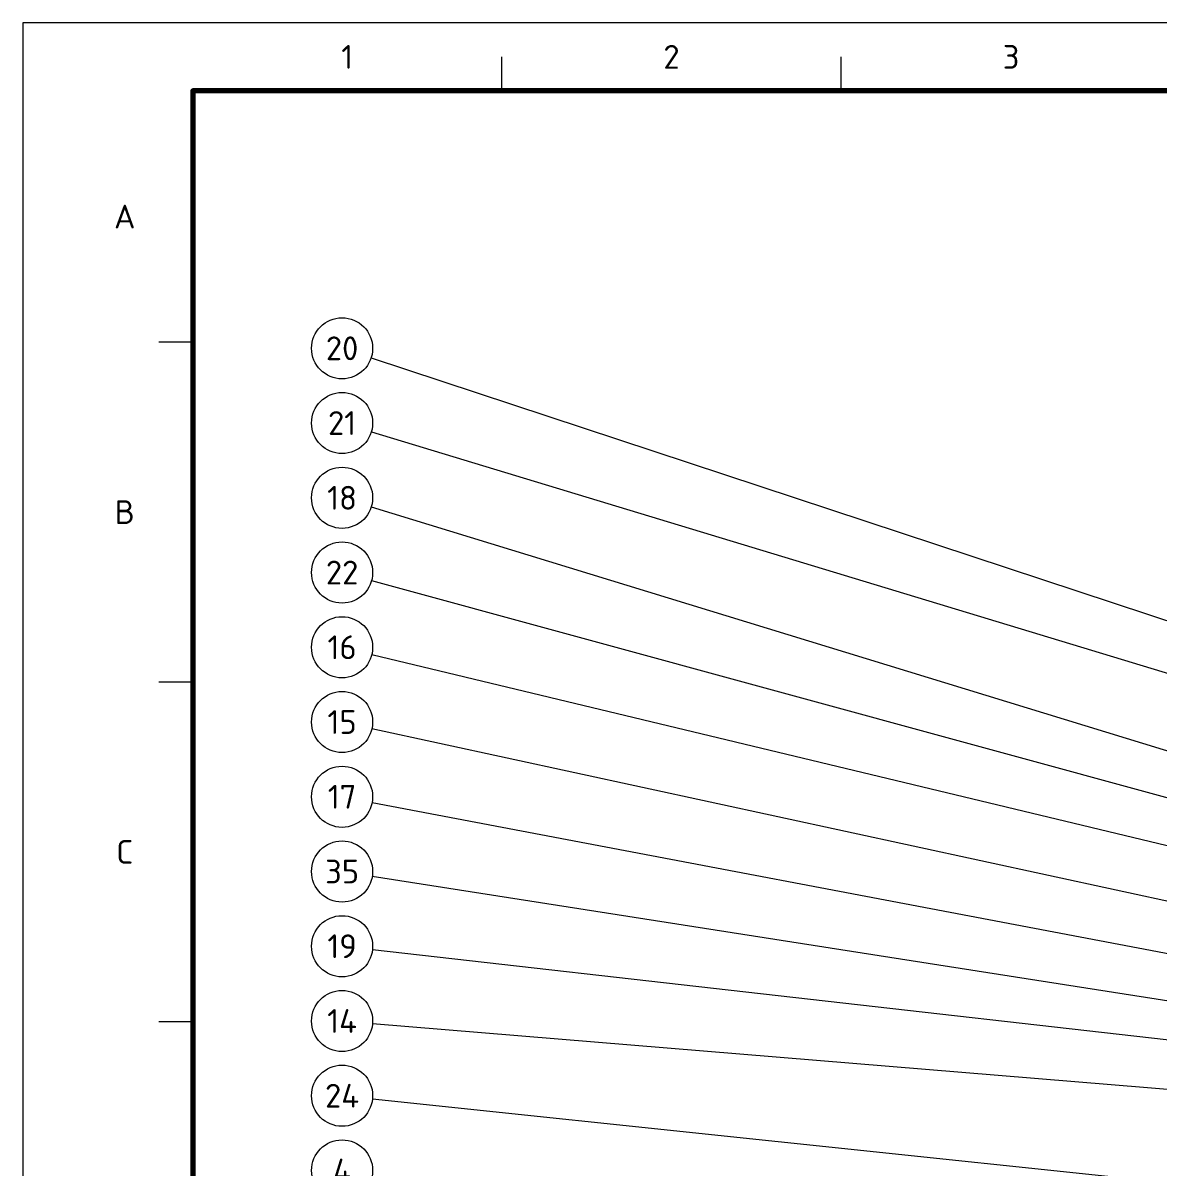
# Model space of a CAD drawing. Header units: millimetres. Extents: x 0 to 841, y 0 to 594.
# Drawn here: x 0 to 167.1, y 425.6 to 594 of the extents above; entities that cross this region are included whole.
import ezdxf
from ezdxf.enums import TextEntityAlignment as Align

# ---------------------------------------------------------------- set-up
doc = ezdxf.new("R2010")
doc.units = ezdxf.units.MM
for name, color, linetype, lineweight in [('06-TEXTO', 7, 'CONTINUOUS', 25), ('07-RECUADRO', 7, 'CONTINUOUS', 70), ('08-FINA', 5, 'CONTINUOUS', 18)]:
    doc.layers.add(name, color=color, linetype=linetype, lineweight=lineweight)
doc.styles.add('ISO3098', font='isocpeur.ttf')

msp = doc.modelspace()

# ---------------------------------------------------------------- linework, layer by layer
at = {"layer": '07-RECUADRO'}
msp.add_lwpolyline([(25, 10), (831, 10), (831, 584), (25, 584)], close=True, dxfattribs=at)
at = {"layer": '08-FINA'}
for p, q in [((70.5, 584), (70.5, 589)), ((120.5, 584), (120.5, 589)), ((25, 547), (20, 547)), ((51.27, 544.7), (297.96, 463.3)), ((51.31, 533.81), (282.3, 463.84)), ((51.3, 522.79), (288.6, 450.03)), ((51.34, 511.93), (292.11, 446.27)), ((51.38, 501.06), (286.76, 444.48)), ((25, 497), (20, 497)), ((51.4, 490.16), (282.01, 440.18)), ((51.42, 479.27), (273.61, 437.08)), ((51.45, 468.42), (281.91, 432.37)), ((51.47, 457.61), (287.39, 430.91)), ((25, 447), (20, 447)), ((51.48, 446.74), (284.31, 427.5)), ((51.48, 435.64), (189.71, 421.13))]:
    msp.add_line(p, q, dxfattribs=at)
msp.add_lwpolyline([(0, 0), (841, 0), (841, 594), (0, 594)], close=True, dxfattribs=at)
for centre in [(47, 546.11), (47, 535.11), (47, 524.11), (47, 513.11), (47, 502.11), (47, 491.11), (47, 480.11), (47, 469.11), (47, 458.11), (47, 447.11), (47, 436.11), (47, 425.11)]:
    msp.add_circle(centre, 4.5, dxfattribs=at)

# ---------------------------------------------------------------- texts
at = {"layer": '06-TEXTO', "style": 'ISO3098'}
for s, p in [('1', (47.75, 589)), ('2', (95.5, 589)), ('3', (145.5, 589)), ('A', (15, 565.5)), ('20', (47, 546.11)), ('21', (47, 535.11)), ('18', (47, 524.11)), ('B', (15, 522)), ('22', (47, 513.11)), ('16', (47, 502.11)), ('15', (47, 491.11)), ('17', (47, 480.11)), ('C', (15, 472)), ('35', (47, 469.11)), ('19', (47, 458.11)), ('14', (47, 447.11)), ('24', (47, 436.11)), ('4', (47, 425.11))]:
    msp.add_text(s, height=3.5, dxfattribs=at).set_placement(p, align=Align.MIDDLE_CENTER)

doc.saveas('drawing.dxf')
